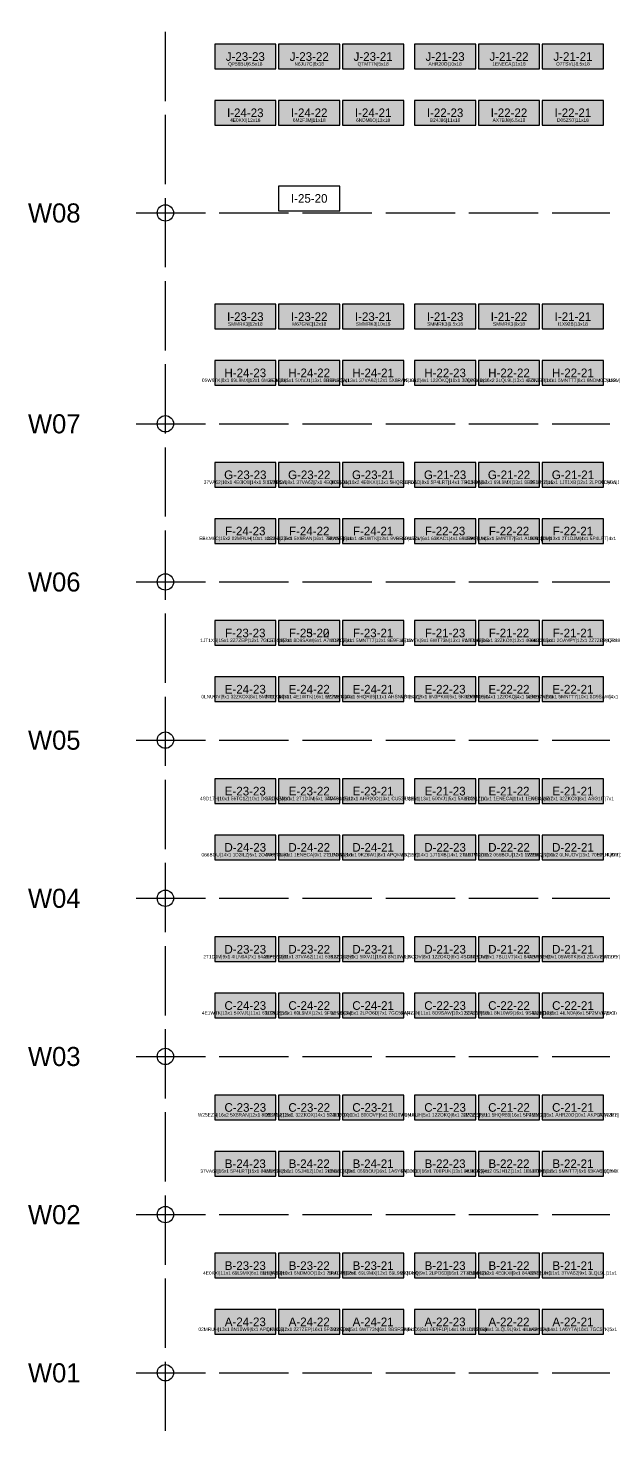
# Model space of a CAD drawing. Header units: metres. Extents: x 0 to 111, y -140 to 53.
# Drawn here: x 0.02 to 10.57, y -66.4 to -40.68 of the extents above; entities that cross this region are included whole.
import ezdxf
from ezdxf.enums import TextEntityAlignment as Align

# ---------------------------------------------------------------- set-up
doc = ezdxf.new("R2010")
doc.units = ezdxf.units.M
doc.linetypes.add('DASHED', pattern=[1.524, 1.27, -0.254])
for name, color, linetype in [('CROSS_AISLES', 4, 'Continuous'), ('LABELS', 7, 'Continuous'), ('RACK_L2', 7, 'Continuous'), ('STOCK_ONLY', 254, 'Continuous'), ('SUPPORT_POINTS', 8, 'Continuous'), ('WALKWAYS', 8, 'Continuous'), ('ZONE_A', 1, 'Continuous'), ('ZONE_B', 30, 'Continuous'), ('ZONE_C', 5, 'Continuous'), ('ZONE_N', 8, 'Continuous')]:
    doc.layers.add(name, color=color, linetype=linetype)

msp = doc.modelspace()

# ---------------------------------------------------------------- hatches: boundary and pattern name
at = {"layer": 'STOCK_ONLY'}
for points in [[(4.61, -41.426), (5.732, -41.426), (5.732, -40.975), (4.61, -40.975)], [(5.781, -41.426), (6.904, -41.426), (6.904, -40.975), (5.781, -40.975)], [(7.099, -41.426), (8.221, -41.426), (8.221, -40.975), (7.099, -40.975)], [(8.27, -41.426), (9.392, -41.426), (9.392, -40.975), (8.27, -40.975)], [(9.441, -41.426), (10.564, -41.426), (10.564, -40.975), (9.441, -40.975)], [(3.439, -42.457), (4.561, -42.457), (4.561, -42.006), (3.439, -42.006)], [(4.61, -42.457), (5.732, -42.457), (5.732, -42.006), (4.61, -42.006)], [(5.781, -42.457), (6.904, -42.457), (6.904, -42.006), (5.781, -42.006)], [(3.439, -46.194), (4.561, -46.194), (4.561, -45.743), (3.439, -45.743)], [(4.61, -46.194), (5.732, -46.194), (5.732, -45.743), (4.61, -45.743)], [(5.781, -46.194), (6.904, -46.194), (6.904, -45.743), (5.781, -45.743)], [(7.099, -46.194), (8.221, -46.194), (8.221, -45.743), (7.099, -45.743)], [(8.27, -46.194), (9.392, -46.194), (9.392, -45.743), (8.27, -45.743)], [(9.441, -46.194), (10.564, -46.194), (10.564, -45.743), (9.441, -45.743)], [(4.61, -49.094), (5.732, -49.094), (5.732, -48.643), (4.61, -48.643)], [(5.781, -50.126), (6.904, -50.126), (6.904, -49.675), (5.781, -49.675)], [(9.441, -50.126), (10.564, -50.126), (10.564, -49.675), (9.441, -49.675)], [(9.441, -51.994), (10.564, -51.994), (10.564, -51.543), (9.441, -51.543)], [(3.439, -53.026), (4.561, -53.026), (4.561, -52.575), (3.439, -52.575)], [(4.61, -53.026), (5.732, -53.026), (5.732, -52.575), (4.61, -52.575)], [(5.781, -53.026), (6.904, -53.026), (6.904, -52.575), (5.781, -52.575)], [(9.441, -53.026), (10.564, -53.026), (10.564, -52.575), (9.441, -52.575)], [(5.781, -54.894), (6.904, -54.894), (6.904, -54.443), (5.781, -54.443)], [(9.441, -54.894), (10.564, -54.894), (10.564, -54.443), (9.441, -54.443)], [(4.61, -55.926), (5.732, -55.926), (5.732, -55.475), (4.61, -55.475)], [(5.781, -55.926), (6.904, -55.926), (6.904, -55.475), (5.781, -55.475)], [(9.441, -55.926), (10.564, -55.926), (10.564, -55.475), (9.441, -55.475)], [(5.781, -57.794), (6.904, -57.794), (6.904, -57.343), (5.781, -57.343)], [(9.441, -57.794), (10.564, -57.794), (10.564, -57.343), (9.441, -57.343)], [(4.61, -58.826), (5.732, -58.826), (5.732, -58.375), (4.61, -58.375)], [(5.781, -58.826), (6.904, -58.826), (6.904, -58.375), (5.781, -58.375)], [(7.099, -58.826), (8.221, -58.826), (8.221, -58.375), (7.099, -58.375)], [(8.27, -58.826), (9.392, -58.826), (9.392, -58.375), (8.27, -58.375)], [(3.439, -60.694), (4.561, -60.694), (4.561, -60.243), (3.439, -60.243)], [(4.61, -60.694), (5.732, -60.694), (5.732, -60.243), (4.61, -60.243)], [(5.781, -60.694), (6.904, -60.694), (6.904, -60.243), (5.781, -60.243)], [(7.099, -60.694), (8.221, -60.694), (8.221, -60.243), (7.099, -60.243)], [(8.27, -60.694), (9.392, -60.694), (9.392, -60.243), (8.27, -60.243)], [(3.439, -61.726), (4.561, -61.726), (4.561, -61.275), (3.439, -61.275)], [(4.61, -61.726), (5.732, -61.726), (5.732, -61.275), (4.61, -61.275)], [(7.099, -61.726), (8.221, -61.726), (8.221, -61.275), (7.099, -61.275)], [(8.27, -61.726), (9.392, -61.726), (9.392, -61.275), (8.27, -61.275)], [(9.441, -61.726), (10.564, -61.726), (10.564, -61.275), (9.441, -61.275)], [(3.439, -63.594), (4.561, -63.594), (4.561, -63.143), (3.439, -63.143)], [(4.61, -63.594), (5.732, -63.594), (5.732, -63.143), (4.61, -63.143)], [(5.781, -63.594), (6.904, -63.594), (6.904, -63.143), (5.781, -63.143)], [(3.439, -64.626), (4.561, -64.626), (4.561, -64.174), (3.439, -64.174)], [(4.61, -64.626), (5.732, -64.626), (5.732, -64.174), (4.61, -64.174)], [(5.781, -64.626), (6.904, -64.626), (6.904, -64.174), (5.781, -64.174)], [(7.099, -64.626), (8.221, -64.626), (8.221, -64.174), (7.099, -64.174)], [(8.27, -64.626), (9.392, -64.626), (9.392, -64.174), (8.27, -64.174)]]:
    msp.add_hatch(color=254, dxfattribs=at).paths.add_polyline_path(points)
at = {"layer": 'ZONE_A'}
for points in [[(9.441, -42.457), (10.564, -42.457), (10.564, -42.006), (9.441, -42.006)], [(5.781, -47.226), (6.904, -47.226), (6.904, -46.775), (5.781, -46.775)], [(8.27, -47.226), (9.392, -47.226), (9.392, -46.775), (8.27, -46.775)], [(5.781, -49.094), (6.904, -49.094), (6.904, -48.643), (5.781, -48.643)], [(8.27, -49.094), (9.392, -49.094), (9.392, -48.643), (8.27, -48.643)], [(9.441, -49.094), (10.564, -49.094), (10.564, -48.643), (9.441, -48.643)], [(5.781, -51.994), (6.904, -51.994), (6.904, -51.543), (5.781, -51.543)], [(4.61, -54.894), (5.732, -54.894), (5.732, -54.443), (4.61, -54.443)]]:
    msp.add_hatch(color=1, dxfattribs=at).paths.add_polyline_path(points)
at = {"layer": 'ZONE_B'}
for points in [[(7.099, -42.457), (8.221, -42.457), (8.221, -42.006), (7.099, -42.006)], [(3.439, -47.226), (4.561, -47.226), (4.561, -46.775), (3.439, -46.775)], [(7.099, -47.226), (8.221, -47.226), (8.221, -46.775), (7.099, -46.775)], [(9.441, -47.226), (10.564, -47.226), (10.564, -46.775), (9.441, -46.775)], [(3.439, -49.094), (4.561, -49.094), (4.561, -48.643), (3.439, -48.643)], [(7.099, -50.126), (8.221, -50.126), (8.221, -49.675), (7.099, -49.675)], [(3.439, -51.994), (4.561, -51.994), (4.561, -51.543), (3.439, -51.543)], [(7.099, -51.994), (8.221, -51.994), (8.221, -51.543), (7.099, -51.543)], [(7.099, -54.894), (8.221, -54.894), (8.221, -54.443), (7.099, -54.443)], [(8.27, -54.894), (9.392, -54.894), (9.392, -54.443), (8.27, -54.443)], [(4.61, -57.794), (5.732, -57.794), (5.732, -57.343), (4.61, -57.343)], [(7.099, -57.794), (8.221, -57.794), (8.221, -57.343), (7.099, -57.343)], [(8.27, -57.794), (9.392, -57.794), (9.392, -57.343), (8.27, -57.343)], [(3.439, -58.826), (4.561, -58.826), (4.561, -58.375), (3.439, -58.375)]]:
    msp.add_hatch(color=30, dxfattribs=at).paths.add_polyline_path(points)
at = {"layer": 'ZONE_C'}
for points in [[(3.439, -41.426), (4.561, -41.426), (4.561, -40.975), (3.439, -40.975)], [(8.27, -42.457), (9.392, -42.457), (9.392, -42.006), (8.27, -42.006)], [(4.61, -47.226), (5.732, -47.226), (5.732, -46.775), (4.61, -46.775)], [(7.099, -49.094), (8.221, -49.094), (8.221, -48.643), (7.099, -48.643)], [(3.439, -50.126), (4.561, -50.126), (4.561, -49.675), (3.439, -49.675)], [(4.61, -50.126), (5.732, -50.126), (5.732, -49.675), (4.61, -49.675)], [(8.27, -50.126), (9.392, -50.126), (9.392, -49.675), (8.27, -49.675)], [(4.61, -51.994), (5.732, -51.994), (5.732, -51.543), (4.61, -51.543)], [(7.099, -53.026), (8.221, -53.026), (8.221, -52.575), (7.099, -52.575)], [(8.27, -53.026), (9.392, -53.026), (9.392, -52.575), (8.27, -52.575)], [(3.439, -55.926), (4.561, -55.926), (4.561, -55.475), (3.439, -55.475)], [(8.27, -55.926), (9.392, -55.926), (9.392, -55.475), (8.27, -55.475)], [(3.439, -57.794), (4.561, -57.794), (4.561, -57.343), (3.439, -57.343)], [(9.441, -58.826), (10.564, -58.826), (10.564, -58.375), (9.441, -58.375)], [(7.099, -63.594), (8.221, -63.594), (8.221, -63.143), (7.099, -63.143)], [(8.27, -63.594), (9.392, -63.594), (9.392, -63.143), (8.27, -63.143)], [(9.441, -63.594), (10.564, -63.594), (10.564, -63.143), (9.441, -63.143)], [(9.441, -64.626), (10.564, -64.626), (10.564, -64.174), (9.441, -64.174)]]:
    msp.add_hatch(color=5, dxfattribs=at).paths.add_polyline_path(points)
at = {"layer": 'ZONE_N'}
for points in [[(8.27, -51.994), (9.392, -51.994), (9.392, -51.543), (8.27, -51.543)], [(3.439, -54.894), (4.561, -54.894), (4.561, -54.443), (3.439, -54.443)], [(7.099, -55.926), (8.221, -55.926), (8.221, -55.475), (7.099, -55.475)], [(9.441, -60.694), (10.564, -60.694), (10.564, -60.243), (9.441, -60.243)], [(5.781, -61.726), (6.904, -61.726), (6.904, -61.275), (5.781, -61.275)]]:
    msp.add_hatch(color=8, dxfattribs=at).paths.add_polyline_path(points)

# ---------------------------------------------------------------- linework, layer by layer
at = {"layer": 'CROSS_AISLES', "linetype": 'DASHED'}
msp.add_line((2.536, -66.4), (2.536, -16), dxfattribs=at)
at = {"layer": 'RACK_L2'}
for points in [[(3.439, -41.426), (4.561, -41.426), (4.561, -40.975), (3.439, -40.975)], [(4.61, -41.426), (5.732, -41.426), (5.732, -40.975), (4.61, -40.975)], [(5.781, -41.426), (6.904, -41.426), (6.904, -40.975), (5.781, -40.975)], [(7.099, -41.426), (8.221, -41.426), (8.221, -40.975), (7.099, -40.975)], [(8.27, -41.426), (9.392, -41.426), (9.392, -40.975), (8.27, -40.975)], [(9.441, -41.426), (10.564, -41.426), (10.564, -40.975), (9.441, -40.975)], [(3.439, -42.457), (4.561, -42.457), (4.561, -42.006), (3.439, -42.006)], [(4.61, -42.457), (5.732, -42.457), (5.732, -42.006), (4.61, -42.006)], [(5.781, -42.457), (6.904, -42.457), (6.904, -42.006), (5.781, -42.006)], [(7.099, -42.457), (8.221, -42.457), (8.221, -42.006), (7.099, -42.006)], [(8.27, -42.457), (9.392, -42.457), (9.392, -42.006), (8.27, -42.006)], [(9.441, -42.457), (10.564, -42.457), (10.564, -42.006), (9.441, -42.006)], [(4.61, -44.027), (5.732, -44.027), (5.732, -43.576), (4.61, -43.576)], [(3.439, -46.194), (4.561, -46.194), (4.561, -45.743), (3.439, -45.743)], [(4.61, -46.194), (5.732, -46.194), (5.732, -45.743), (4.61, -45.743)], [(5.781, -46.194), (6.904, -46.194), (6.904, -45.743), (5.781, -45.743)], [(7.099, -46.194), (8.221, -46.194), (8.221, -45.743), (7.099, -45.743)], [(8.27, -46.194), (9.392, -46.194), (9.392, -45.743), (8.27, -45.743)], [(9.441, -46.194), (10.564, -46.194), (10.564, -45.743), (9.441, -45.743)], [(3.439, -47.226), (4.561, -47.226), (4.561, -46.775), (3.439, -46.775)], [(4.61, -47.226), (5.732, -47.226), (5.732, -46.775), (4.61, -46.775)], [(5.781, -47.226), (6.904, -47.226), (6.904, -46.775), (5.781, -46.775)], [(7.099, -47.226), (8.221, -47.226), (8.221, -46.775), (7.099, -46.775)], [(8.27, -47.226), (9.392, -47.226), (9.392, -46.775), (8.27, -46.775)], [(9.441, -47.226), (10.564, -47.226), (10.564, -46.775), (9.441, -46.775)], [(3.439, -49.094), (4.561, -49.094), (4.561, -48.643), (3.439, -48.643)], [(4.61, -49.094), (5.732, -49.094), (5.732, -48.643), (4.61, -48.643)], [(5.781, -49.094), (6.904, -49.094), (6.904, -48.643), (5.781, -48.643)], [(7.099, -49.094), (8.221, -49.094), (8.221, -48.643), (7.099, -48.643)], [(8.27, -49.094), (9.392, -49.094), (9.392, -48.643), (8.27, -48.643)], [(9.441, -49.094), (10.564, -49.094), (10.564, -48.643), (9.441, -48.643)], [(3.439, -50.126), (4.561, -50.126), (4.561, -49.675), (3.439, -49.675)], [(4.61, -50.126), (5.732, -50.126), (5.732, -49.675), (4.61, -49.675)], [(5.781, -50.126), (6.904, -50.126), (6.904, -49.675), (5.781, -49.675)], [(7.099, -50.126), (8.221, -50.126), (8.221, -49.675), (7.099, -49.675)], [(8.27, -50.126), (9.392, -50.126), (9.392, -49.675), (8.27, -49.675)], [(9.441, -50.126), (10.564, -50.126), (10.564, -49.675), (9.441, -49.675)], [(3.439, -51.994), (4.561, -51.994), (4.561, -51.543), (3.439, -51.543)], [(4.61, -51.994), (5.732, -51.994), (5.732, -51.543), (4.61, -51.543)], [(4.61, -51.994), (5.732, -51.994), (5.732, -51.543), (4.61, -51.543)], [(5.781, -51.994), (6.904, -51.994), (6.904, -51.543), (5.781, -51.543)], [(7.099, -51.994), (8.221, -51.994), (8.221, -51.543), (7.099, -51.543)], [(8.27, -51.994), (9.392, -51.994), (9.392, -51.543), (8.27, -51.543)], [(9.441, -51.994), (10.564, -51.994), (10.564, -51.543), (9.441, -51.543)], [(3.439, -53.026), (4.561, -53.026), (4.561, -52.575), (3.439, -52.575)], [(4.61, -53.026), (5.732, -53.026), (5.732, -52.575), (4.61, -52.575)], [(5.781, -53.026), (6.904, -53.026), (6.904, -52.575), (5.781, -52.575)], [(7.099, -53.026), (8.221, -53.026), (8.221, -52.575), (7.099, -52.575)], [(8.27, -53.026), (9.392, -53.026), (9.392, -52.575), (8.27, -52.575)], [(9.441, -53.026), (10.564, -53.026), (10.564, -52.575), (9.441, -52.575)], [(3.439, -54.894), (4.561, -54.894), (4.561, -54.443), (3.439, -54.443)], [(4.61, -54.894), (5.732, -54.894), (5.732, -54.443), (4.61, -54.443)], [(5.781, -54.894), (6.904, -54.894), (6.904, -54.443), (5.781, -54.443)], [(7.099, -54.894), (8.221, -54.894), (8.221, -54.443), (7.099, -54.443)], [(8.27, -54.894), (9.392, -54.894), (9.392, -54.443), (8.27, -54.443)], [(9.441, -54.894), (10.564, -54.894), (10.564, -54.443), (9.441, -54.443)], [(3.439, -55.926), (4.561, -55.926), (4.561, -55.475), (3.439, -55.475)], [(4.61, -55.926), (5.732, -55.926), (5.732, -55.475), (4.61, -55.475)], [(5.781, -55.926), (6.904, -55.926), (6.904, -55.475), (5.781, -55.475)], [(7.099, -55.926), (8.221, -55.926), (8.221, -55.475), (7.099, -55.475)], [(8.27, -55.926), (9.392, -55.926), (9.392, -55.475), (8.27, -55.475)], [(9.441, -55.926), (10.564, -55.926), (10.564, -55.475), (9.441, -55.475)], [(3.439, -57.794), (4.561, -57.794), (4.561, -57.343), (3.439, -57.343)], [(4.61, -57.794), (5.732, -57.794), (5.732, -57.343), (4.61, -57.343)], [(5.781, -57.794), (6.904, -57.794), (6.904, -57.343), (5.781, -57.343)], [(7.099, -57.794), (8.221, -57.794), (8.221, -57.343), (7.099, -57.343)], [(8.27, -57.794), (9.392, -57.794), (9.392, -57.343), (8.27, -57.343)], [(9.441, -57.794), (10.564, -57.794), (10.564, -57.343), (9.441, -57.343)], [(3.439, -58.826), (4.561, -58.826), (4.561, -58.375), (3.439, -58.375)], [(4.61, -58.826), (5.732, -58.826), (5.732, -58.375), (4.61, -58.375)], [(5.781, -58.826), (6.904, -58.826), (6.904, -58.375), (5.781, -58.375)], [(7.099, -58.826), (8.221, -58.826), (8.221, -58.375), (7.099, -58.375)], [(8.27, -58.826), (9.392, -58.826), (9.392, -58.375), (8.27, -58.375)], [(9.441, -58.826), (10.564, -58.826), (10.564, -58.375), (9.441, -58.375)], [(3.439, -60.694), (4.561, -60.694), (4.561, -60.243), (3.439, -60.243)], [(4.61, -60.694), (5.732, -60.694), (5.732, -60.243), (4.61, -60.243)], [(5.781, -60.694), (6.904, -60.694), (6.904, -60.243), (5.781, -60.243)], [(7.099, -60.694), (8.221, -60.694), (8.221, -60.243), (7.099, -60.243)], [(8.27, -60.694), (9.392, -60.694), (9.392, -60.243), (8.27, -60.243)], [(9.441, -60.694), (10.564, -60.694), (10.564, -60.243), (9.441, -60.243)], [(3.439, -61.726), (4.561, -61.726), (4.561, -61.275), (3.439, -61.275)], [(4.61, -61.726), (5.732, -61.726), (5.732, -61.275), (4.61, -61.275)], [(5.781, -61.726), (6.904, -61.726), (6.904, -61.275), (5.781, -61.275)], [(7.099, -61.726), (8.221, -61.726), (8.221, -61.275), (7.099, -61.275)], [(8.27, -61.726), (9.392, -61.726), (9.392, -61.275), (8.27, -61.275)], [(9.441, -61.726), (10.564, -61.726), (10.564, -61.275), (9.441, -61.275)], [(3.439, -63.594), (4.561, -63.594), (4.561, -63.143), (3.439, -63.143)], [(4.61, -63.594), (5.732, -63.594), (5.732, -63.143), (4.61, -63.143)], [(5.781, -63.594), (6.904, -63.594), (6.904, -63.143), (5.781, -63.143)], [(7.099, -63.594), (8.221, -63.594), (8.221, -63.143), (7.099, -63.143)], [(8.27, -63.594), (9.392, -63.594), (9.392, -63.143), (8.27, -63.143)], [(9.441, -63.594), (10.564, -63.594), (10.564, -63.143), (9.441, -63.143)], [(3.439, -64.626), (4.561, -64.626), (4.561, -64.174), (3.439, -64.174)], [(4.61, -64.626), (5.732, -64.626), (5.732, -64.174), (4.61, -64.174)], [(5.781, -64.626), (6.904, -64.626), (6.904, -64.174), (5.781, -64.174)], [(7.099, -64.626), (8.221, -64.626), (8.221, -64.174), (7.099, -64.174)], [(8.27, -64.626), (9.392, -64.626), (9.392, -64.174), (8.27, -64.174)], [(9.441, -64.626), (10.564, -64.626), (10.564, -64.174), (9.441, -64.174)]]:
    msp.add_lwpolyline(points, close=True, dxfattribs=at)
at = {"layer": 'SUPPORT_POINTS'}
for centre in [(2.536, -44.068), (2.536, -47.934), (2.536, -50.834), (2.536, -53.734), (2.536, -56.634), (2.536, -59.534), (2.536, -62.434), (2.536, -65.334)]:
    msp.add_circle(centre, 0.15, dxfattribs=at)
at = {"layer": 'WALKWAYS', "linetype": 'DASHED'}
for p, q in [((2, -44.068), (48.456, -44.068)), ((2, -47.934), (48.456, -47.934)), ((2, -50.834), (48.456, -50.834)), ((2, -53.734), (48.456, -53.734)), ((2, -56.634), (48.456, -56.634)), ((2, -59.534), (48.456, -59.534)), ((2, -62.434), (48.456, -62.434)), ((2, -65.334), (48.456, -65.334))]:
    msp.add_line(p, q, dxfattribs=at)

# ---------------------------------------------------------------- texts
at = {"layer": 'LABELS'}
for s, height, p in [('J-23-23', 0.1579, (4, -41.2)), ('J-23-22', 0.1579, (5.171, -41.2)), ('J-23-21', 0.1579, (6.342, -41.2)), ('J-21-23', 0.1579, (7.66, -41.2)), ('J-21-22', 0.1579, (8.831, -41.2)), ('J-21-21', 0.1579, (10.002, -41.2)), ('QP56BU|6.5x18', 0.06314, (4, -41.335)), ('N6JU7C|8x18', 0.06314, (5.171, -41.335)), ('QTMT7N|5x18', 0.06314, (6.342, -41.335)), ('AHR20O|10x18', 0.06314, (7.66, -41.335)), ('1ENECA|11x18', 0.06314, (8.831, -41.335)), ('O7TSVL|8.5x18', 0.06314, (10.002, -41.335)), ('I-24-23', 0.1579, (4, -42.231)), ('I-24-22', 0.1579, (5.171, -42.231)), ('I-24-21', 0.1579, (6.342, -42.231)), ('I-22-23', 0.1579, (7.66, -42.231)), ('I-22-22', 0.1579, (8.831, -42.231)), ('I-22-21', 0.1579, (10.002, -42.231)), ('4E0KXI|12x18', 0.06314, (4, -42.366)), ('6M2FJM|11x18', 0.06314, (5.171, -42.366)), ('6NDM0O|13x18', 0.06314, (6.342, -42.366)), ('B24J86|11x18', 0.06314, (7.66, -42.366)), ('AX7BJ8|6.5x18', 0.06314, (8.831, -42.366)), ('D05ZS7|11x18', 0.06314, (10.002, -42.366)), ('I-25-20', 0.1579, (5.171, -43.801)), ('I-23-23', 0.1579, (4, -45.969)), ('I-23-22', 0.1579, (5.171, -45.969)), ('I-23-21', 0.1579, (6.342, -45.969)), ('I-21-23', 0.1579, (7.66, -45.969)), ('I-21-22', 0.1579, (8.831, -45.969)), ('I-21-21', 0.1579, (10.002, -45.969)), ('SMMRK3|12x18', 0.06314, (4, -46.104)), ('M67GNC|12x18', 0.06314, (5.171, -46.104)), ('SMMRK3|10x18', 0.06314, (6.342, -46.104)), ('SMMRK3|9.5x18', 0.06314, (7.66, -46.104)), ('SMMRK3|9x18', 0.06314, (8.831, -46.104)), ('I1X92B|13x18', 0.06314, (10.002, -46.104)), ('H-24-23', 0.1579, (4, -47)), ('H-24-22', 0.1579, (5.171, -47)), ('H-24-21', 0.1579, (6.342, -47)), ('H-22-23', 0.1579, (7.66, -47)), ('H-22-22', 0.1579, (8.831, -47)), ('H-22-21', 0.1579, (10.002, -47)), ('05W6TK|8x1 69L9MX|12x1 6M2FJM|8x1', 0.06314, (4, -47.135)), ('4E0KXI|5x1 5IXVJ1|13x1 8E9F1P|5x1', 0.06314, (5.171, -47.135)), ('1ENECA|13x1 37VA62|12x1 5X8RAN|10x1', 0.06314, (6.342, -47.135)), ('0SJH1Z|4x1 122OKQ|16x1 3LQL9L|4x1', 0.06314, (7.66, -47.135)), ('2LPO6D|16x2 3LQL9L|13x1 4E0KXI|11x1', 0.06314, (8.831, -47.135)), ('2Z7ZEP|11x1 5MNTT7|8x1 6NDM0O|15x1', 0.06314, (10.002, -47.135)), ('0LNUOV|7x1 0SJH1Z|16x1 32ZKOX|11x1', 0.06314, (11.32, -47.135)), ('G-23-23', 0.1579, (4, -48.869)), ('G-23-22', 0.1579, (5.171, -48.869)), ('G-23-21', 0.1579, (6.342, -48.869)), ('G-21-23', 0.1579, (7.66, -48.869)), ('G-21-22', 0.1579, (8.831, -48.869)), ('G-21-21', 0.1579, (10.002, -48.869)), ('37VA62|10x1 4E0KXI|14x1 5IXVJ1|5x1', 0.06314, (4, -49.004)), ('1ENECA|8x1 37VA62|7x1 4E0KXI|16x1', 0.06314, (5.171, -49.004)), ('QXS5D1|10x2 4E0KXI|13x1 5HQR89|6x1', 0.06314, (6.342, -49.004)), ('2LPO6D|8x1 5P4LRT|14x1 7GC57K|8x1', 0.06314, (7.66, -49.004)), ('4ILN0A|12x1 69L9MX|13x1 8E9F1P|11x1', 0.06314, (8.831, -49.004)), ('0SJH1Z|16x1 1JT1XB|12x1 2LPO6D|4x1', 0.06314, (10.002, -49.004)), ('4ILN0A|11x1 9KZ6W1|9x1 DSQXYR|13x1', 0.06314, (11.32, -49.004)), ('F-24-23', 0.1579, (4, -49.9)), ('F-24-22', 0.1579, (5.171, -49.9)), ('F-24-21', 0.1579, (6.342, -49.9)), ('F-22-23', 0.1579, (7.66, -49.9)), ('F-22-22', 0.1579, (8.831, -49.9)), ('F-22-21', 0.1579, (10.002, -49.9)), ('EBKM6C|15x2 02MRUH|10x1 1D2ILZ|13x1', 0.06314, (4, -50.035)), ('0SJH1Z|5x1 5X8RAN|16x1 7BU1V7|6x1', 0.06314, (5.171, -50.035)), ('05W6TK|14x1 4E1WTK|13x1 9VBE59|15x1', 0.06314, (6.342, -50.035)), ('0LNUOV|6x1 63KAC1|4x1 69L9MX|14x1', 0.06314, (7.66, -50.035)), ('02MRUH|5x1 5MNTT7|5x1 A19092|16x1', 0.06314, (8.831, -50.035)), ('0LNUOV|13x1 2T1DJM|4x1 5P4LRT|4x1', 0.06314, (10.002, -50.035)), ('F-23-23', 0.1579, (4, -51.769)), ('F-23-22', 0.1579, (5.171, -51.769)), ('F-25-20', 0.1579, (5.171, -51.769)), ('F-23-21', 0.1579, (6.342, -51.769)), ('F-21-23', 0.1579, (7.66, -51.769)), ('F-21-22', 0.1579, (8.831, -51.769)), ('F-21-21', 0.1579, (10.002, -51.769)), ('1JT1XB|15x1 2Z7ZEP|12x1 7GC57K|15x1', 0.06314, (4, -51.904)), ('1JT1XB|7x1 8D9SAW|6x1 A7MDBC|6x1', 0.06314, (5.171, -51.904)), ('1D2ILZ|4x1 5MNTT7|12x1 8E9F1P|12x1', 0.06314, (6.342, -51.904)), ('4E1WTK|9x1 6WT73N|13x1 6WT73N|9x1', 0.06314, (7.66, -51.904)), ('1JT1XB|16x1 32ZKOX|13x1 4E0KXI|15x1', 0.06314, (8.831, -51.904)), ('066BOU|4x1 2OAVPY|12x1 2Z7ZEP|13x1', 0.06314, (10.002, -51.904)), ('5HQR89|6x1 5P4LRT|6x1 APQKWK|8x1', 0.06314, (11.32, -51.904)), ('E-24-23', 0.1579, (4, -52.8)), ('E-24-22', 0.1579, (5.171, -52.8)), ('E-24-21', 0.1579, (6.342, -52.8)), ('E-22-23', 0.1579, (7.66, -52.8)), ('E-22-22', 0.1579, (8.831, -52.8)), ('E-22-21', 0.1579, (10.002, -52.8)), ('0LNUOV|9x1 32ZKOX|8x1 5MNTT7|10x1', 0.06314, (4, -52.935)), ('2T1DJM|5x1 4E1WTK|16x1 5P2MVG|4x1', 0.06314, (5.171, -52.935)), ('2Z7ZEP|10x1 5HQR89|11x1 AHSNWF|14x1', 0.06314, (6.342, -52.935)), ('0SJH1Z|9x1 6N3PKW|9x1 9KHDG3|16x1', 0.06314, (7.66, -52.935)), ('02MRUH|14x1 122OKQ|4x1 1ENECA|8x1', 0.06314, (8.831, -52.935)), ('4SD17H|15x1 5MNTT7|10x1 8D9SAW|4x1', 0.06314, (10.002, -52.935)), ('4SD17H|10x1 56TC1Z|10x1 DGAONE|8x1', 0.06314, (4, -54.804)), ('E-23-23', 0.1579, (4, -54.669)), ('2T1DJM|10x1 2T1DJM|5x1 37VA62|15x1', 0.06314, (5.171, -54.804)), ('E-23-22', 0.1579, (5.171, -54.669)), ('ADT9MG|13x1 AHR20O|13x1 CU53FM|8x1', 0.06314, (6.342, -54.804)), ('E-23-21', 0.1579, (6.342, -54.669)), ('3LQL9L|13x1 5IXVJ1|5x1 5X8RAN|11x1', 0.06314, (7.66, -54.804)), ('E-21-23', 0.1579, (7.66, -54.669)), ('1D2ILZ|10x1 1ENECA|11x1 1ENECA|6x1', 0.06314, (8.831, -54.804)), ('E-21-22', 0.1579, (8.831, -54.669)), ('0SJH1Z|7x1 32ZKOX|8x1 ASG1IT|7x1', 0.06314, (10.002, -54.804)), ('E-21-21', 0.1579, (10.002, -54.669)), ('066BOU|14x1 1D2ILZ|5x1 2OAVPY|14x1', 0.06314, (4, -55.835)), ('D-24-23', 0.1579, (4, -55.7)), ('066BOU|9x1 1ENECA|9x1 2T1DJM|13x1', 0.06314, (5.171, -55.835)), ('D-24-22', 0.1579, (5.171, -55.7)), ('2LPO6D|16x1 9KZ6W1|8x1 APQKWK|15x1', 0.06314, (6.342, -55.835)), ('D-24-21', 0.1579, (6.342, -55.7)), ('1D2ILZ|14x1 1JT1XB|14x1 2T1DJM|10x1', 0.06314, (7.66, -55.835)), ('D-22-23', 0.1579, (7.66, -55.7)), ('IAKTYD|13x2 066BOU|12x1 122OKQ|11x1', 0.06314, (8.831, -55.835)), ('D-22-22', 0.1579, (8.831, -55.7)), ('W25EZN|10x2 0LNUOV|13x1 70EPUK|8x1', 0.06314, (10.002, -55.835)), ('D-22-21', 0.1579, (10.002, -55.7)), ('0LNUOV|14x1 5MNTT7|13x1 8N10W9|9x1', 0.06314, (11.32, -55.835)), ('D-23-23', 0.1579, (4, -57.569)), ('D-23-22', 0.1579, (5.171, -57.569)), ('D-23-21', 0.1579, (6.342, -57.569)), ('D-21-23', 0.1579, (7.66, -57.569)), ('D-21-22', 0.1579, (8.831, -57.569)), ('D-21-21', 0.1579, (10.002, -57.569)), ('2T1DJM|9x1 4ILN0A|7x1 84ABYS|12x1', 0.06314, (4, -57.704)), ('2LPO6D|11x1 37VA62|11x1 63KAC1|15x1', 0.06314, (5.171, -57.704)), ('122OKQ|9x1 5IXVJ1|16x1 8N10W9|8x1', 0.06314, (6.342, -57.704)), ('0LNUOV|8x1 122OKQ|6x1 4SD17H|7x1', 0.06314, (7.66, -57.704)), ('066BOU|9x1 7BU1V7|4x1 84ABYS|5x1', 0.06314, (8.831, -57.704)), ('02MRUH|9x1 05W6TK|6x1 2OAVPY|11x1', 0.06314, (10.002, -57.704)), ('2OAVPY|13x1 5IXVJ1|11x1 5MNTT7|10x1', 0.06314, (11.32, -57.704)), ('C-24-23', 0.1579, (4, -58.6)), ('C-24-22', 0.1579, (5.171, -58.6)), ('C-24-21', 0.1579, (6.342, -58.6)), ('C-22-23', 0.1579, (7.66, -58.6)), ('C-22-22', 0.1579, (8.831, -58.6)), ('C-22-21', 0.1579, (10.002, -58.6)), ('4E1WTK|13x1 5IXVJ1|11x1 69L9MX|5x1', 0.06314, (4, -58.735)), ('1D2ILZ|13x1 69L9MX|12x1 9FWH2G|8x1', 0.06314, (5.171, -58.735)), ('1ENECA|5x1 2LPO6D|7x1 7GC57K|4x1', 0.06314, (6.342, -58.735)), ('6WT73N|11x1 8D9SAW|10x1 B24J86|8x1', 0.06314, (7.66, -58.735)), ('2Z7ZEP|10x1 8N10W9|16x1 9S4AF8|13x1', 0.06314, (8.831, -58.735)), ('32ZKOX|8x1 4ILN0A|6x1 5P2MVG|5x1', 0.06314, (10.002, -58.735)), ('1A6YTA|12x1 1ENECA|16x1 4ILN0A|8x1', 0.06314, (11.32, -58.735)), ('C-23-23', 0.1579, (4, -60.469)), ('C-23-22', 0.1579, (5.171, -60.469)), ('C-23-21', 0.1579, (6.342, -60.469)), ('C-21-23', 0.1579, (7.66, -60.469)), ('C-21-22', 0.1579, (8.831, -60.469)), ('C-21-21', 0.1579, (10.002, -60.469)), ('W25EZN|16x2 5X8RAN|12x1 8D9SAW|13x1', 0.06314, (4, -60.604)), ('0SJH1Z|16x1 32ZKOX|14x1 5P4LRT|7x1', 0.06314, (5.171, -60.604)), ('32ZKOX|10x1 800OVF|6x1 8N10W9|4x1', 0.06314, (6.342, -60.604)), ('02MRUH|5x1 122OKQ|8x1 2LPO6D|6x1', 0.06314, (7.66, -60.604)), ('2Z7ZEP|7x1 5HQR89|16x1 5P2MVG|16x1', 0.06314, (8.831, -60.604)), ('4E0KXI|5x1 AHR20O|10x1 AKP0A7|13x1', 0.06314, (10.002, -60.604)), ('2OAVPY|11x1 8D9SAW|13x1 8E9F1P|15x1', 0.06314, (11.32, -60.604)), ('B-24-23', 0.1579, (4, -61.5)), ('B-24-22', 0.1579, (5.171, -61.5)), ('B-24-21', 0.1579, (6.342, -61.5)), ('B-22-23', 0.1579, (7.66, -61.5)), ('B-22-22', 0.1579, (8.831, -61.5)), ('B-22-21', 0.1579, (10.002, -61.5)), ('37VA62|16x1 5P4LRT|15x1 84ABYS|15x1', 0.06314, (4, -61.635)), ('05W6TK|11x1 0SJH1Z|10x1 2LPO6D|16x1', 0.06314, (5.171, -61.635)), ('05W6TK|6x1 066BOU|16x1 1A6YTA|10x1', 0.06314, (6.342, -61.635)), ('6NDM0O|16x1 70EPUK|13x1 A19092|9x1', 0.06314, (7.66, -61.635)), ('9KHDG3|4x2 0SJH1Z|11x1 1ENECA|11x1', 0.06314, (8.831, -61.635)), ('1JT1XB|12x1 5MNTT7|6x1 63KAC1|13x1', 0.06314, (10.002, -61.635)), ('YKQY4X|9x2 066BOU|16x1 6WT73N|15x1', 0.06314, (11.32, -61.635)), ('4E0KXI|11x1 69L9MX|6x1 8N10W9|9x1', 0.06314, (4, -63.504)), ('B-23-23', 0.1579, (4, -63.369)), ('5HQR89|10x1 6NDM0O|10x1 7BU1V7|12x1', 0.06314, (5.171, -63.504)), ('B-23-22', 0.1579, (5.171, -63.369)), ('5P4LRT|16x1 69L9MX|12x1 69L9MX|14x1', 0.06314, (6.342, -63.504)), ('B-23-21', 0.1579, (6.342, -63.369)), ('122OKQ|9x1 2LPO6D|16x1 2T1DJM|12x1', 0.06314, (7.66, -63.504)), ('B-21-23', 0.1579, (7.66, -63.369)), ('4E0KXI|12x1 4E0KXI|9x1 84ABYS|16x1', 0.06314, (8.831, -63.504)), ('B-21-22', 0.1579, (8.831, -63.369)), ('02MRUH|11x1 37VA62|9x1 3LQL9L|11x1', 0.06314, (10.002, -63.504)), ('B-21-21', 0.1579, (10.002, -63.369)), ('02MRUH|13x1 8N10W9|6x1 APQKWK|11x1', 0.06314, (4, -64.535)), ('A-24-23', 0.1579, (4, -64.4)), ('1JT1XB|7x1 2Z7ZEP|16x1 5P2MVG|4x1', 0.06314, (5.171, -64.535)), ('A-24-22', 0.1579, (5.171, -64.4)), ('32ZKOX|5x1 6WT73N|6x1 8BSFSA|8x1', 0.06314, (6.342, -64.535)), ('A-24-21', 0.1579, (6.342, -64.4)), ('6MKIC6|9x1 8E9F1P|14x1 8N10W9|5x1', 0.06314, (7.66, -64.535)), ('A-22-23', 0.1579, (7.66, -64.4)), ('1JT1XB|4x1 3LQL9L|9x1 4ILN0A|15x1', 0.06314, (8.831, -64.535)), ('A-22-22', 0.1579, (8.831, -64.4)), ('1A6YTA|14x1 1A6YTA|16x1 7GC57K|5x1', 0.06314, (10.002, -64.535)), ('A-22-21', 0.1579, (10.002, -64.4))]:
    msp.add_text(s, height=height, dxfattribs=at).set_placement(p, align=Align.MIDDLE_CENTER)
at = {"layer": 'WALKWAYS'}
for s, p in [('W08', (0.5, -44.068)), ('W07', (0.5, -47.934)), ('W06', (0.5, -50.834)), ('W05', (0.5, -53.734)), ('W04', (0.5, -56.634)), ('W03', (0.5, -59.534)), ('W02', (0.5, -62.434)), ('W01', (0.5, -65.334))]:
    msp.add_text(s, height=0.35, dxfattribs=at).set_placement(p, align=Align.MIDDLE_CENTER)

doc.saveas('drawing.dxf')
